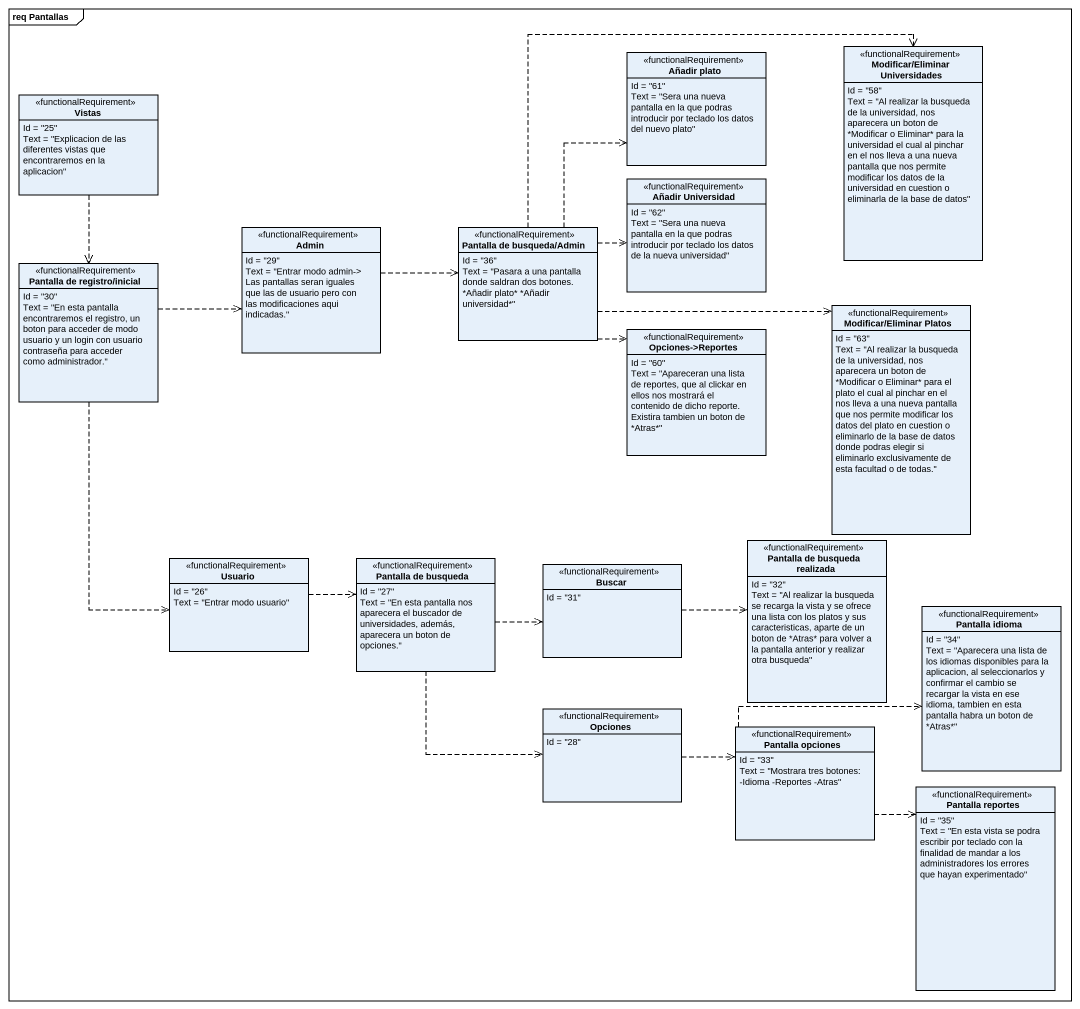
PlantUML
@startuml
mainframe req Pantallas
hide circle
hide empty members
class "Añadir plato" as Añadir_plato <<functionalRequirement>> {
  Id = "61"
  Text = "Sera una nueva pantalla en la que podras introducir por teclado los datos del nuevo plato"
}
class "Modificar/Eliminar Universidades" as Modificar_Eliminar <<functionalRequirement>> {
  Id = "58"
  Text = "Al realizar la busqueda de la universidad, nos aparecera un boton de *Modificar o Eliminar* para la universidad el cual al pinchar en el nos lleva a una nueva pantalla que nos permite modificar los datos de la universidad en cuestion o eliminarla de la base de datos"
}
class Vistas <<functionalRequirement>> {
  Id = "25"
  Text = "Explicacion de las diferentes vistas que encontraremos en la aplicacion"
}
class "Añadir Universidad" as Añadir_Universidad <<functionalRequirement>> {
  Id = "62"
  Text = "Sera una nueva pantalla en la que podras introducir por teclado los datos de la nueva universidad"
}
class Admin <<functionalRequirement>> {
  Id = "29"
  Text = "Entrar modo admin-> Las pantallas seran iguales que las de usuario pero con las modificaciones aqui indicadas."
}
class "Pantalla de busqueda/Admin" as Pantalla_de_busqueda_Admin <<functionalRequirement>> {
  Id = "36"
  Text = "Pasara a una pantalla donde saldran dos botones. *Añadir plato* *Añadir universidad*"
}
class "Pantalla de registro/inicial" as Pantalla_de_registro_inicial <<functionalRequirement>> {
  Id = "30"
  Text = "En esta pantalla encontraremos el registro, un boton para acceder de modo usuario y un login con usuario contraseña para acceder como administrador."
}
class "Modificar/Eliminar Platos" as Modificar_Eliminar_Platos <<functionalRequirement>> {
  Id = "63"
  Text = "Al realizar la busqueda de la universidad, nos aparecera un boton de *Modificar o Eliminar* para el plato el cual al pinchar en el nos lleva a una nueva pantalla que nos permite modificar los datos del plato en cuestion o eliminarlo de la base de datos donde podras elegir si eliminarlo exclusivamente de esta facultad o de todas."
}
class "Opciones->Reportes" as Opciones_Reportes <<functionalRequirement>> {
  Id = "60"
  Text = "Apareceran una lista de reportes, que al clickar en ellos nos mostrará el contenido de dicho reporte. Existira tambien un boton de *Atras*"
}
class "Pantalla de busqueda realizada" as Pantalla_de_busqueda <<functionalRequirement>> {
  Id = "32"
  Text = "Al realizar la busqueda se recarga la vista y se ofrece una lista con los platos y sus caracteristicas, aparte de un boton de *Atras* para volver a la pantalla anterior y realizar otra busqueda"
}
class Usuario <<functionalRequirement>> {
  Id = "26"
  Text = "Entrar modo usuario"
}
class "Pantalla de busqueda" as Pantalla_de_busqueda_2 <<functionalRequirement>> {
  Id = "27"
  Text = "En esta pantalla nos aparecera el buscador de universidades, además, aparecera un boton de opciones."
}
class Buscar <<functionalRequirement>> {
  Id = "31"
}
class "Pantalla idioma" as Pantalla_idioma <<functionalRequirement>> {
  Id = "34"
  Text = "Aparecera una lista de los idiomas disponibles para la aplicacion, al seleccionarlos y confirmar el cambio se recargar la vista en ese idioma, tambien en esta pantalla habra un boton de *Atras*"
}
class Opciones <<functionalRequirement>> {
  Id = "28"
}
class "Pantalla opciones" as Pantalla_opciones <<functionalRequirement>> {
  Id = "33"
  Text = "Mostrara tres botones: -Idioma -Reportes -Atras"
}
class "Pantalla reportes" as Pantalla_reportes <<functionalRequirement>> {
  Id = "35"
  Text = "En esta vista se podra escribir por teclado con la finalidad de mandar a los administradores los errores que hayan experimentado"
}
Vistas ..> Pantalla_de_registro_inicial
Admin .right.> Pantalla_de_busqueda_Admin
Pantalla_de_busqueda_Admin .up.> Añadir_plato
Pantalla_de_busqueda_Admin .right.> Modificar_Eliminar
Pantalla_de_busqueda_Admin .right.> Añadir_Universidad
Pantalla_de_busqueda_Admin .right.> Modificar_Eliminar_Platos
Pantalla_de_busqueda_Admin ..> Opciones_Reportes
Pantalla_de_registro_inicial .right.> Admin
Pantalla_de_registro_inicial ..> Usuario
Usuario .right.> Pantalla_de_busqueda_2
Pantalla_de_busqueda_2 .right.> Buscar
Pantalla_de_busqueda_2 ..> Opciones
Buscar .right.> Pantalla_de_busqueda
Opciones .right.> Pantalla_opciones
Pantalla_opciones .right.> Pantalla_idioma
Pantalla_opciones .right.> Pantalla_reportes
@enduml
